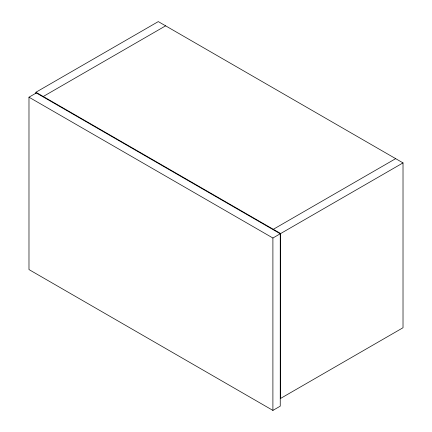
<?xml version="1.0" encoding="UTF-8"?>
<svg xmlns="http://www.w3.org/2000/svg" width="432" height="432" viewBox="0 0 432 432"><rect width="100%" height="100%" fill="white"/><g stroke="black" fill="none" stroke-linecap="round" stroke-linejoin="round"><path stroke-width="0.65" d="M35.915 92.248L158.285 21.6L403.018 162.896L403.018 327.742L280.649 398.39L280.649 233.545L35.915 92.248L35.915 93.593M28.982 97.195L36.326 92.956L280.244 233.777L280.244 406.161L272.9 410.4L28.982 269.573L28.982 97.195L272.9 238.016L280.244 233.777M43.259 96.487L165.623 25.839M273.31 229.306L395.674 158.657M280.649 233.545L403.018 162.896M272.9 238.016L272.9 410.4"/></g></svg>
